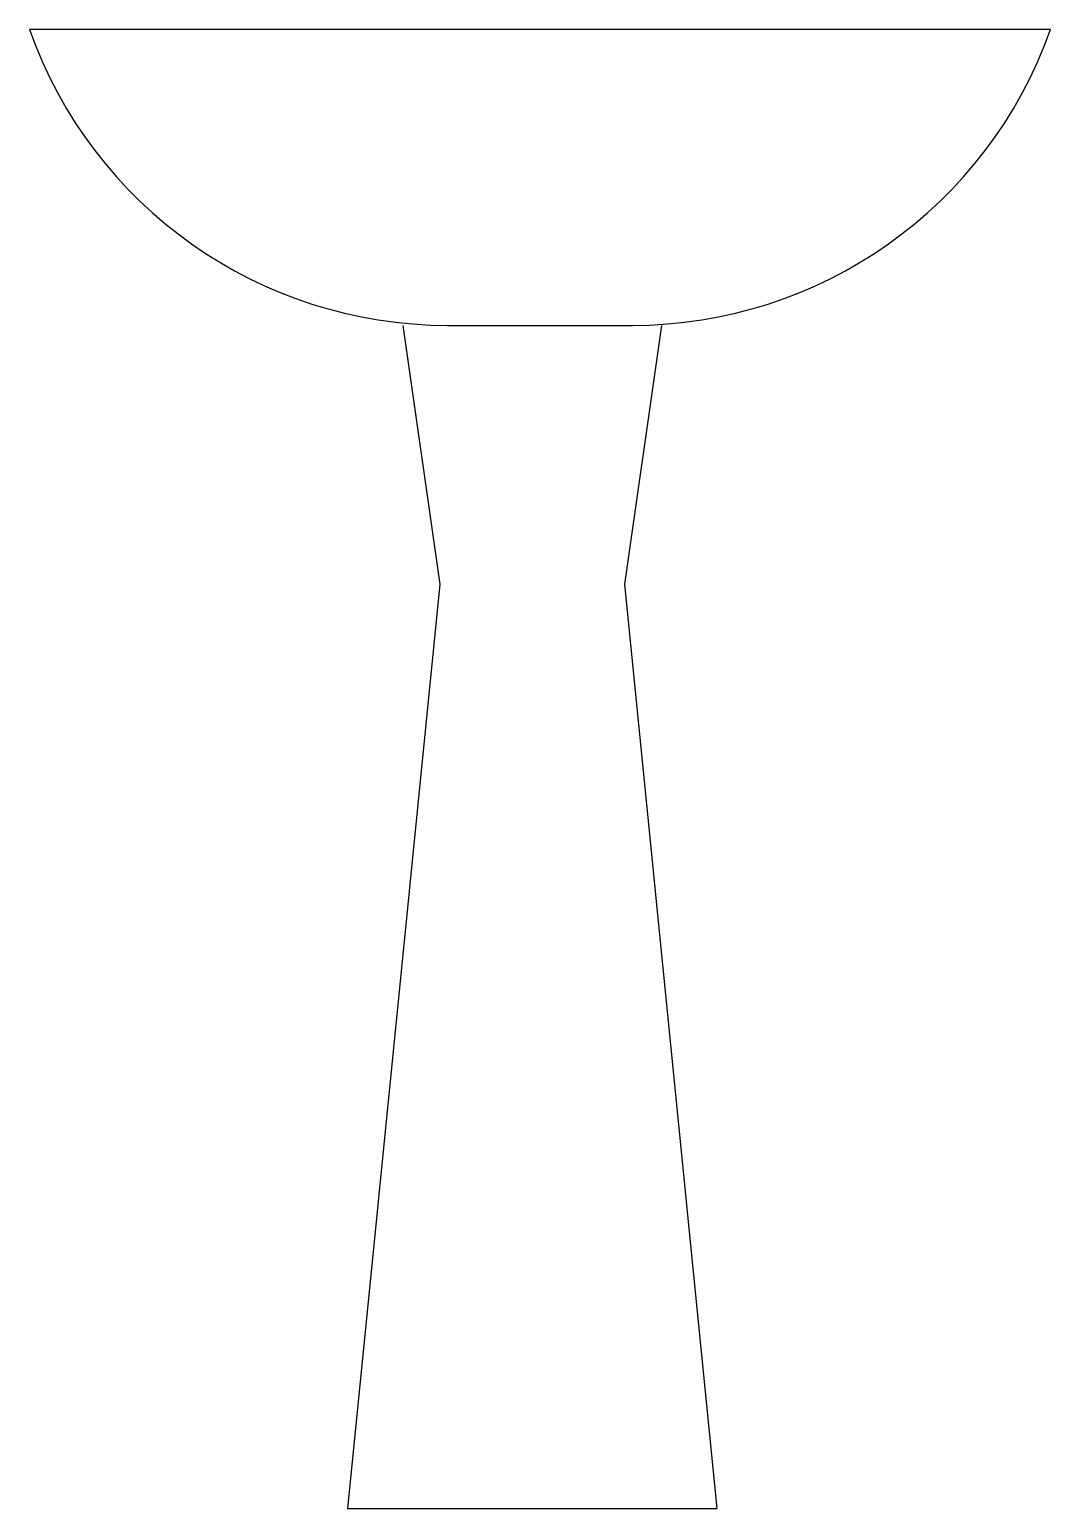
# Model space of a CAD drawing. Extents: x -0.272 to 0.28, y 0 to 0.8.
import ezdxf

# ---------------------------------------------------------------- set-up
doc = ezdxf.new("R2010")
doc.units = 0
doc.layers.add('SN', color=7, linetype='CONTINUOUS')

msp = doc.modelspace()

# ---------------------------------------------------------------- linework, layer by layer
at = {"layer": 'SN', "color": 0}
for p, q in [((-0.07, 0.64), (-0.05, 0.5)), ((0.07, 0.64), (0.05, 0.5)), ((-0.05, 0.5), (-0.1, 0)), ((0.05, 0.5), (0.1, 0)), ((-0.1, 0), (0.1, 0))]:
    msp.add_line(p, q, dxfattribs=at)
msp.add_lwpolyline([(-0.04578, 0.64), (0.05422, 0.64, 0.317837), (0.28049, 0.8), (-0.27206, 0.8, 0.317837)], format="xyb", close=True, dxfattribs=at)

doc.saveas('drawing.dxf')
